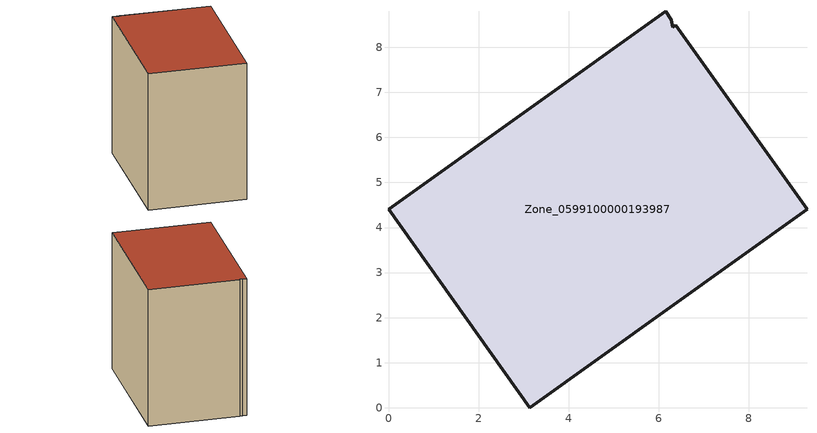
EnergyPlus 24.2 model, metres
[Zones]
Zone_0599100000193987
 floor ground (C_G): 6.28,8.62 6.31,8.45 6.38,8.49 9.29,4.4 3.14,0 0,4.4 6.15,8.8 z0
 wall outside (C_F): 9.29,4.4 6.38,8.49 6.31,8.45 6.28,8.62 6.15,8.8 0,4.4 3.14,0 9.29,4.4 z0:7.93
 roof outside (C_R): 6.31,8.45 6.28,8.62 6.15,8.8 0,4.4 3.14,0 9.29,4.4 6.38,8.49 z7.93
[BUILDING]
Pand.0599100000193987: North Axis=0; Terrain=City; Loads Convergence Tolerance Value=0.04; Temperature Convergence Tolerance Value=0.4; Solar Distribution=FullExterior; Maximum Number of Warmup Days=25; Minimum Number of Warmup Days=1
[Site:Location]
Rotterdam.The.Hague.AP_ZH_NLD Design_Conditions: Latitude=51.96; Longitude=4.45; Time Zone=1; Elevation=-4.5
[SITE:GROUNDTEMPERATURE:BUILDINGSURFACE]
18, 18, 18, 18, 18, 18, 18, 18, 18, 18, 18, 18
[MATERIAL] Thermal Absorptance=0.9; Solar Absorptance=0.7; Visible Absorptance=0.7
Name | Roughness | Thickness | Conductivity | Density | Specific Heat
G.TI.1975-1991 | MediumSmooth | 0.15 | 0.288461 | 540 | 1210
F.TI.1975-1991 | Rough | 0.3 | 0.230769 | 1920 | 840
R.TI.1975-1991 | MediumRough | 0.2 | 0.153846 | 1500 | 1000
[CONSTRUCTION]
C_G: G.TI.1975-1991
C_F: F.TI.1975-1991
C_R: R.TI.1975-1991
[ZONE]
Zone_0599100000193987: Type=1; Multiplier=1; Ceiling Height=Autocalculate; Volume=Autocalculate; Floor Area=autocalculate; Part of Total Floor Area=Yes
[ZONEINFILTRATION:DESIGNFLOWRATE]
Infil_Zone_0599100000193987: Zone or ZoneList or Space or SpaceList=Zone_0599100000193987; Schedule=AlwaysOn; Design Flow Rate Calculation Method=Flow/Area; Flow Rate per Floor Area=0.003; Constant Term Coefficient=1; Temperature Term Coefficient=0; Velocity Term Coefficient=0; Velocity Squared Term Coefficient=0
[HVACTEMPLATE:ZONE:IDEALLOADSAIRSYSTEM]
Zone_0599100000193987: Maximum Heating Supply Air Temperature=50; Minimum Cooling Supply Air Temperature=13; Maximum Heating Supply Air Humidity Ratio=0.0156; Minimum Cooling Supply Air Humidity Ratio=0.0077; Heating Limit=NoLimit; Cooling Limit=NoLimit; Dehumidification Control Type=ConstantSensibleHeatRatio; Cooling Sensible Heat Ratio=0.7; Dehumidification Setpoint=60; Humidification Control Type=None; Humidification Setpoint=30; Outdoor Air Method=None; Outdoor Air Flow Rate per Person=0.00944; Outdoor Air Flow Rate per Zone Floor Area=0; Outdoor Air Flow Rate per Zone=0; Demand Controlled Ventilation Type=None; Outdoor Air Economizer Type=NoEconomizer; Heat Recovery Type=None; Sensible Heat Recovery Effectiveness=0.7; Latent Heat Recovery Effectiveness=0.65
[ZONECONTROL:THERMOSTAT]
ThermostatControl_Zone_0599100000193987: Zone or ZoneList=Zone_0599100000193987; Control Type Schedule=DualSetpointControlType; Control 1=Thermostat_Zone_0599100000193987; Temperature Difference Between Cutout And Setpoint=0
[THERMOSTATSETPOINT:DUALSETPOINT]
Thermostat_Zone_0599100000193987: Heating Setpoint Temperature Schedule=HeatingSetpoint_Zone_0599100000193987; Cooling Setpoint Temperature Schedule=CoolingSetpoint_Zone_0599100000193987
[SCHEDULE:COMPACT]
HeatingSetpoint_Zone_0599100000193987: Through: 12/31, For: AllDays, Until: 24:00, 21
CoolingSetpoint_Zone_0599100000193987: Through: 12/31, For: AllDays, Until: 24:00, 24
DualSetpointControlType: Through: 12/31, For: AllDays, Until: 24:00, 4
AlwaysOn: Through: 12/31, For: AllDays, Until: 24:00, 1
